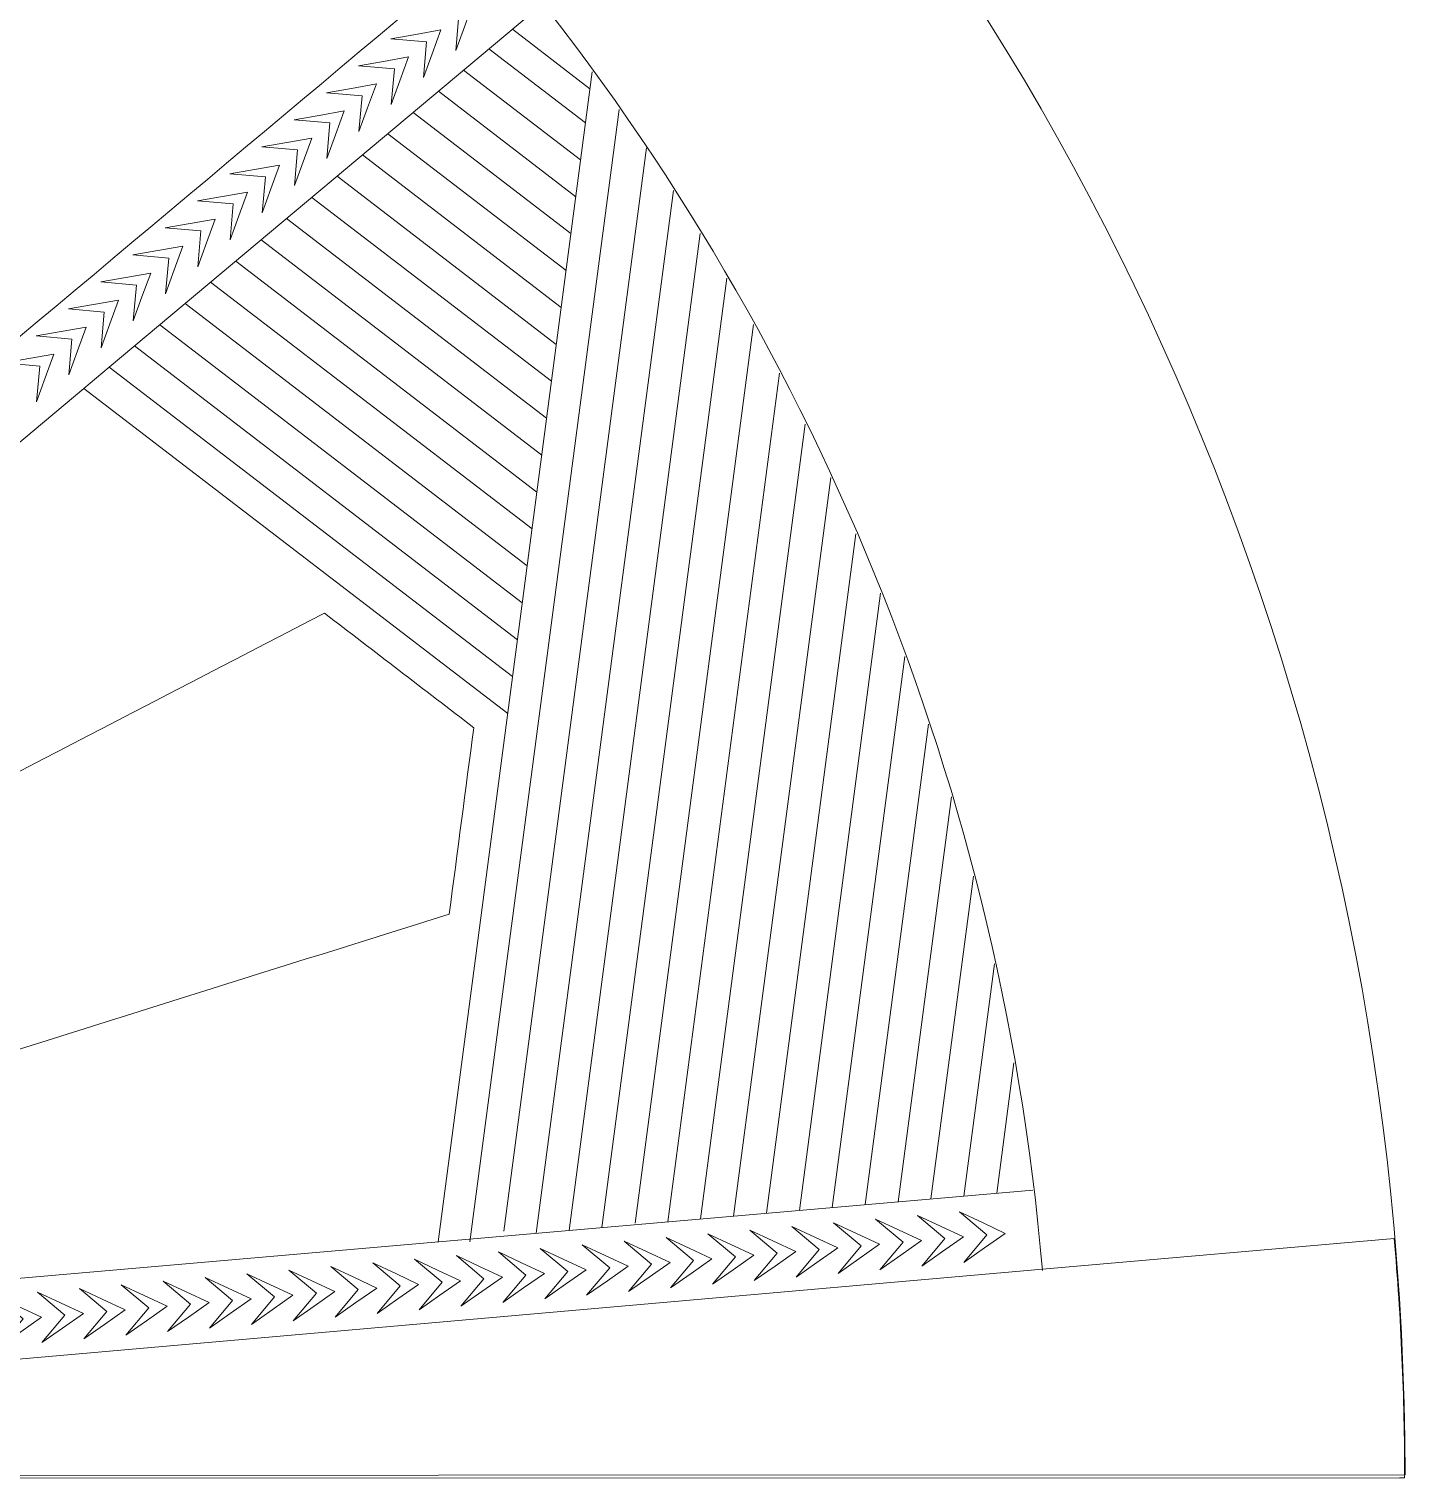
# Model space of a CAD drawing. Header units: inches. Extents: x -151 to 18, y -59 to 24.
# Drawn here: x -130.92 to -124.09, y -51.39 to -44.19 of the extents above; entities that cross this region are included whole.
import ezdxf

# ---------------------------------------------------------------- set-up
doc = ezdxf.new("R2010")
doc.units = ezdxf.units.IN
doc.header["$MEASUREMENT"] = 0
doc.layers.add('Layer 1', color=7, linetype='Continuous')

msp = doc.modelspace()

# ---------------------------------------------------------------- linework, layer by layer
at = {"layer": 'Layer 1', "color": 1, "lineweight": 9}
for points, knots in [([(-137.7157, -47.3529), (-139.9365, -47.3529), (-141.7369, -49.1533), (-141.7369, -51.3741), (-141.7369, -51.3741), (-141.7369, -51.3757), (-141.7369, -51.3774), (-141.7369, -51.379), (-141.7369, -51.379), (-141.7369, -51.379), (-146.9492, -51.3796), (-146.9492, -51.3796), (-146.9492, -51.3796), (-146.9492, -51.3796), (-151.357, -51.3802), (-151.357, -51.3802), (-151.357, -51.3802), (-151.357, -51.3802), (-151.3607, -51.3802), (-151.3607, -51.3802), (-151.3607, -51.3802), (-151.3607, -51.3782), (-151.3607, -51.3761), (-151.3607, -51.3741), (-151.3607, -51.3741), (-151.3607, -43.8433), (-145.2557, -37.7383), (-137.7249, -37.7383), (-137.7249, -37.7383), (-130.1955, -37.7383), (-124.0915, -43.8408), (-124.089, -51.3696), (-124.089, -51.3696), (-124.089, -51.3696), (-133.6945, -51.3741), (-133.6945, -51.3741), (-133.6945, -51.3741), (-133.6945, -49.1533), (-135.4948, -47.3529), (-137.7157, -47.3529)], [0, 0, 0, 0, 0.090909, 0.090909, 0.090909, 0.090909, 0.181818, 0.181818, 0.181818, 0.181818, 0.272727, 0.272727, 0.272727, 0.272727, 0.363636, 0.363636, 0.363636, 0.363636, 0.454545, 0.454545, 0.454545, 0.454545, 0.545455, 0.545455, 0.545455, 0.545455, 0.636364, 0.636364, 0.636364, 0.636364, 0.727273, 0.727273, 0.727273, 0.727273, 0.818182, 0.818182, 0.818182, 0.818182, 1, 1, 1, 1]), ([(-128.7893, -44.1169), (-128.7893, -44.1169), (-128.9668, -44.1014), (-128.9668, -44.1014), (-128.9668, -44.1014), (-128.9668, -44.1014), (-128.8427, -44.0795), (-128.8427, -44.0795), (-128.8427, -44.0795), (-128.8427, -44.0795), (-128.7187, -44.0576), (-128.7187, -44.0576), (-128.7187, -44.0576), (-128.7187, -44.0576), (-128.7618, -44.176), (-128.7618, -44.176), (-128.7618, -44.176), (-128.7618, -44.176), (-128.8048, -44.2943), (-128.8048, -44.2943), (-128.8048, -44.2943), (-128.8048, -44.2943), (-128.7893, -44.1169), (-128.7893, -44.1169)], [0, 0, 0, 0, 0.142857, 0.142857, 0.142857, 0.142857, 0.285714, 0.285714, 0.285714, 0.285714, 0.428571, 0.428571, 0.428571, 0.428571, 0.571429, 0.571429, 0.571429, 0.571429, 0.714286, 0.714286, 0.714286, 0.714286, 1, 1, 1, 1]), ([(-128.9495, -44.2511), (-128.9495, -44.2511), (-129.1269, -44.2356), (-129.1269, -44.2356), (-129.1269, -44.2356), (-129.1269, -44.2356), (-129.0029, -44.2137), (-129.0029, -44.2137), (-129.0029, -44.2137), (-129.0029, -44.2137), (-128.8788, -44.1919), (-128.8788, -44.1919), (-128.8788, -44.1919), (-128.8788, -44.1919), (-128.9219, -44.3102), (-128.9219, -44.3102), (-128.9219, -44.3102), (-128.9219, -44.3102), (-128.965, -44.4286), (-128.965, -44.4286), (-128.965, -44.4286), (-128.965, -44.4286), (-128.9495, -44.2511), (-128.9495, -44.2511)], [0, 0, 0, 0, 0.142857, 0.142857, 0.142857, 0.142857, 0.285714, 0.285714, 0.285714, 0.285714, 0.428571, 0.428571, 0.428571, 0.428571, 0.571429, 0.571429, 0.571429, 0.571429, 0.714286, 0.714286, 0.714286, 0.714286, 1, 1, 1, 1]), ([(-129.1096, -44.3853), (-129.1096, -44.3853), (-129.287, -44.3698), (-129.287, -44.3698), (-129.287, -44.3698), (-129.287, -44.3698), (-129.163, -44.348), (-129.163, -44.348), (-129.163, -44.348), (-129.163, -44.348), (-129.039, -44.3261), (-129.039, -44.3261), (-129.039, -44.3261), (-129.039, -44.3261), (-129.0821, -44.4444), (-129.0821, -44.4444), (-129.0821, -44.4444), (-129.0821, -44.4444), (-129.1251, -44.5628), (-129.1251, -44.5628), (-129.1251, -44.5628), (-129.1251, -44.5628), (-129.1096, -44.3853), (-129.1096, -44.3853)], [0, 0, 0, 0, 0.142857, 0.142857, 0.142857, 0.142857, 0.285714, 0.285714, 0.285714, 0.285714, 0.428571, 0.428571, 0.428571, 0.428571, 0.571429, 0.571429, 0.571429, 0.571429, 0.714286, 0.714286, 0.714286, 0.714286, 1, 1, 1, 1]), ([(-129.2698, -44.5196), (-129.2698, -44.5196), (-129.4472, -44.5041), (-129.4472, -44.5041), (-129.4472, -44.5041), (-129.4472, -44.5041), (-129.3232, -44.4822), (-129.3232, -44.4822), (-129.3232, -44.4822), (-129.3232, -44.4822), (-129.1991, -44.4603), (-129.1991, -44.4603), (-129.1991, -44.4603), (-129.1991, -44.4603), (-129.2422, -44.5787), (-129.2422, -44.5787), (-129.2422, -44.5787), (-129.2422, -44.5787), (-129.2853, -44.697), (-129.2853, -44.697), (-129.2853, -44.697), (-129.2853, -44.697), (-129.2698, -44.5196), (-129.2698, -44.5196)], [0, 0, 0, 0, 0.142857, 0.142857, 0.142857, 0.142857, 0.285714, 0.285714, 0.285714, 0.285714, 0.428571, 0.428571, 0.428571, 0.428571, 0.571429, 0.571429, 0.571429, 0.571429, 0.714286, 0.714286, 0.714286, 0.714286, 1, 1, 1, 1]), ([(-129.4299, -44.6538), (-129.4299, -44.6538), (-129.6073, -44.6383), (-129.6073, -44.6383), (-129.6073, -44.6383), (-129.6073, -44.6383), (-129.4833, -44.6164), (-129.4833, -44.6164), (-129.4833, -44.6164), (-129.4833, -44.6164), (-129.3593, -44.5945), (-129.3593, -44.5945), (-129.3593, -44.5945), (-129.3593, -44.5945), (-129.4023, -44.7129), (-129.4023, -44.7129), (-129.4023, -44.7129), (-129.4023, -44.7129), (-129.4454, -44.8312), (-129.4454, -44.8312), (-129.4454, -44.8312), (-129.4454, -44.8312), (-129.4299, -44.6538), (-129.4299, -44.6538)], [0, 0, 0, 0, 0.142857, 0.142857, 0.142857, 0.142857, 0.285714, 0.285714, 0.285714, 0.285714, 0.428571, 0.428571, 0.428571, 0.428571, 0.571429, 0.571429, 0.571429, 0.571429, 0.714286, 0.714286, 0.714286, 0.714286, 1, 1, 1, 1]), ([(-129.59, -44.7881), (-129.59, -44.7881), (-129.7675, -44.7725), (-129.7675, -44.7725), (-129.7675, -44.7725), (-129.7675, -44.7725), (-129.6435, -44.7507), (-129.6435, -44.7507), (-129.6435, -44.7507), (-129.6435, -44.7507), (-129.5194, -44.7288), (-129.5194, -44.7288), (-129.5194, -44.7288), (-129.5194, -44.7288), (-129.5625, -44.8472), (-129.5625, -44.8472), (-129.5625, -44.8472), (-129.5625, -44.8472), (-129.6056, -44.9655), (-129.6056, -44.9655), (-129.6056, -44.9655), (-129.6056, -44.9655), (-129.59, -44.7881), (-129.59, -44.7881)], [0, 0, 0, 0, 0.142857, 0.142857, 0.142857, 0.142857, 0.285714, 0.285714, 0.285714, 0.285714, 0.428571, 0.428571, 0.428571, 0.428571, 0.571429, 0.571429, 0.571429, 0.571429, 0.714286, 0.714286, 0.714286, 0.714286, 1, 1, 1, 1]), ([(-129.7502, -44.9223), (-129.7502, -44.9223), (-129.9276, -44.9068), (-129.9276, -44.9068), (-129.9276, -44.9068), (-129.9276, -44.9068), (-129.8036, -44.8849), (-129.8036, -44.8849), (-129.8036, -44.8849), (-129.8036, -44.8849), (-129.6796, -44.863), (-129.6796, -44.863), (-129.6796, -44.863), (-129.6796, -44.863), (-129.7226, -44.9814), (-129.7226, -44.9814), (-129.7226, -44.9814), (-129.7226, -44.9814), (-129.7657, -45.0997), (-129.7657, -45.0997), (-129.7657, -45.0997), (-129.7657, -45.0997), (-129.7502, -44.9223), (-129.7502, -44.9223)], [0, 0, 0, 0, 0.142857, 0.142857, 0.142857, 0.142857, 0.285714, 0.285714, 0.285714, 0.285714, 0.428571, 0.428571, 0.428571, 0.428571, 0.571429, 0.571429, 0.571429, 0.571429, 0.714286, 0.714286, 0.714286, 0.714286, 1, 1, 1, 1]), ([(-129.9103, -45.0565), (-129.9103, -45.0565), (-130.0878, -45.041), (-130.0878, -45.041), (-130.0878, -45.041), (-130.0878, -45.041), (-129.9637, -45.0191), (-129.9637, -45.0191), (-129.9637, -45.0191), (-129.9637, -45.0191), (-129.8397, -44.9973), (-129.8397, -44.9973), (-129.8397, -44.9973), (-129.8397, -44.9973), (-129.8828, -45.1156), (-129.8828, -45.1156), (-129.8828, -45.1156), (-129.8828, -45.1156), (-129.9258, -45.234), (-129.9258, -45.234), (-129.9258, -45.234), (-129.9258, -45.234), (-129.9103, -45.0565), (-129.9103, -45.0565)], [0, 0, 0, 0, 0.142857, 0.142857, 0.142857, 0.142857, 0.285714, 0.285714, 0.285714, 0.285714, 0.428571, 0.428571, 0.428571, 0.428571, 0.571429, 0.571429, 0.571429, 0.571429, 0.714286, 0.714286, 0.714286, 0.714286, 1, 1, 1, 1]), ([(-130.0705, -45.1907), (-130.0705, -45.1907), (-130.2479, -45.1752), (-130.2479, -45.1752), (-130.2479, -45.1752), (-130.2479, -45.1752), (-130.1239, -45.1534), (-130.1239, -45.1534), (-130.1239, -45.1534), (-130.1239, -45.1534), (-129.9998, -45.1315), (-129.9998, -45.1315), (-129.9998, -45.1315), (-129.9998, -45.1315), (-130.0429, -45.2498), (-130.0429, -45.2498), (-130.0429, -45.2498), (-130.0429, -45.2498), (-130.086, -45.3682), (-130.086, -45.3682), (-130.086, -45.3682), (-130.086, -45.3682), (-130.0705, -45.1907), (-130.0705, -45.1907)], [0, 0, 0, 0, 0.142857, 0.142857, 0.142857, 0.142857, 0.285714, 0.285714, 0.285714, 0.285714, 0.428571, 0.428571, 0.428571, 0.428571, 0.571429, 0.571429, 0.571429, 0.571429, 0.714286, 0.714286, 0.714286, 0.714286, 1, 1, 1, 1]), ([(-130.2306, -45.325), (-130.2306, -45.325), (-130.4081, -45.3094), (-130.4081, -45.3094), (-130.4081, -45.3094), (-130.4081, -45.3094), (-130.284, -45.2876), (-130.284, -45.2876), (-130.284, -45.2876), (-130.284, -45.2876), (-130.16, -45.2657), (-130.16, -45.2657), (-130.16, -45.2657), (-130.16, -45.2657), (-130.2031, -45.3841), (-130.2031, -45.3841), (-130.2031, -45.3841), (-130.2031, -45.3841), (-130.2461, -45.5024), (-130.2461, -45.5024), (-130.2461, -45.5024), (-130.2461, -45.5024), (-130.2306, -45.325), (-130.2306, -45.325)], [0, 0, 0, 0, 0.142857, 0.142857, 0.142857, 0.142857, 0.285714, 0.285714, 0.285714, 0.285714, 0.428571, 0.428571, 0.428571, 0.428571, 0.571429, 0.571429, 0.571429, 0.571429, 0.714286, 0.714286, 0.714286, 0.714286, 1, 1, 1, 1]), ([(-130.3908, -45.4592), (-130.3908, -45.4592), (-130.5682, -45.4437), (-130.5682, -45.4437), (-130.5682, -45.4437), (-130.5682, -45.4437), (-130.4442, -45.4218), (-130.4442, -45.4218), (-130.4442, -45.4218), (-130.4442, -45.4218), (-130.3201, -45.3999), (-130.3201, -45.3999), (-130.3201, -45.3999), (-130.3201, -45.3999), (-130.3632, -45.5183), (-130.3632, -45.5183), (-130.3632, -45.5183), (-130.3632, -45.5183), (-130.4063, -45.6366), (-130.4063, -45.6366), (-130.4063, -45.6366), (-130.4063, -45.6366), (-130.3908, -45.4592), (-130.3908, -45.4592)], [0, 0, 0, 0, 0.142857, 0.142857, 0.142857, 0.142857, 0.285714, 0.285714, 0.285714, 0.285714, 0.428571, 0.428571, 0.428571, 0.428571, 0.571429, 0.571429, 0.571429, 0.571429, 0.714286, 0.714286, 0.714286, 0.714286, 1, 1, 1, 1]), ([(-130.5509, -45.5934), (-130.5509, -45.5934), (-130.7283, -45.5779), (-130.7283, -45.5779), (-130.7283, -45.5779), (-130.7283, -45.5779), (-130.6043, -45.556), (-130.6043, -45.556), (-130.6043, -45.556), (-130.6043, -45.556), (-130.4803, -45.5342), (-130.4803, -45.5342), (-130.4803, -45.5342), (-130.4803, -45.5342), (-130.5234, -45.6525), (-130.5234, -45.6525), (-130.5234, -45.6525), (-130.5234, -45.6525), (-130.5664, -45.7709), (-130.5664, -45.7709), (-130.5664, -45.7709), (-130.5664, -45.7709), (-130.5509, -45.5934), (-130.5509, -45.5934)], [0, 0, 0, 0, 0.142857, 0.142857, 0.142857, 0.142857, 0.285714, 0.285714, 0.285714, 0.285714, 0.428571, 0.428571, 0.428571, 0.428571, 0.571429, 0.571429, 0.571429, 0.571429, 0.714286, 0.714286, 0.714286, 0.714286, 1, 1, 1, 1]), ([(-130.711, -45.7277), (-130.711, -45.7277), (-130.8885, -45.7121), (-130.8885, -45.7121), (-130.8885, -45.7121), (-130.8885, -45.7121), (-130.7644, -45.6903), (-130.7644, -45.6903), (-130.7644, -45.6903), (-130.7644, -45.6903), (-130.6404, -45.6684), (-130.6404, -45.6684), (-130.6404, -45.6684), (-130.6404, -45.6684), (-130.6835, -45.7868), (-130.6835, -45.7868), (-130.6835, -45.7868), (-130.6835, -45.7868), (-130.7266, -45.9051), (-130.7266, -45.9051), (-130.7266, -45.9051), (-130.7266, -45.9051), (-130.711, -45.7277), (-130.711, -45.7277)], [0, 0, 0, 0, 0.142857, 0.142857, 0.142857, 0.142857, 0.285714, 0.285714, 0.285714, 0.285714, 0.428571, 0.428571, 0.428571, 0.428571, 0.571429, 0.571429, 0.571429, 0.571429, 0.714286, 0.714286, 0.714286, 0.714286, 1, 1, 1, 1]), ([(-130.8712, -45.8619), (-130.8712, -45.8619), (-131.0486, -45.8464), (-131.0486, -45.8464), (-131.0486, -45.8464), (-131.0486, -45.8464), (-130.9246, -45.8245), (-130.9246, -45.8245), (-130.9246, -45.8245), (-130.9246, -45.8245), (-130.8006, -45.8026), (-130.8006, -45.8026), (-130.8006, -45.8026), (-130.8006, -45.8026), (-130.8436, -45.921), (-130.8436, -45.921), (-130.8436, -45.921), (-130.8436, -45.921), (-130.8867, -46.0393), (-130.8867, -46.0393), (-130.8867, -46.0393), (-130.8867, -46.0393), (-130.8712, -45.8619), (-130.8712, -45.8619)], [0, 0, 0, 0, 0.142857, 0.142857, 0.142857, 0.142857, 0.285714, 0.285714, 0.285714, 0.285714, 0.428571, 0.428571, 0.428571, 0.428571, 0.571429, 0.571429, 0.571429, 0.571429, 0.714286, 0.714286, 0.714286, 0.714286, 1, 1, 1, 1]), ([(-126.5827, -50.2149), (-126.5827, -50.2149), (-126.7191, -50.1004), (-126.7191, -50.1004), (-126.7191, -50.1004), (-126.7191, -50.1004), (-126.605, -50.1536), (-126.605, -50.1536), (-126.605, -50.1536), (-126.605, -50.1536), (-126.4908, -50.2069), (-126.4908, -50.2069), (-126.4908, -50.2069), (-126.4908, -50.2069), (-126.594, -50.2791), (-126.594, -50.2791), (-126.594, -50.2791), (-126.594, -50.2791), (-126.6971, -50.3514), (-126.6971, -50.3514), (-126.6971, -50.3514), (-126.6971, -50.3514), (-126.5827, -50.2149), (-126.5827, -50.2149)], [0, 0, 0, 0, 0.142857, 0.142857, 0.142857, 0.142857, 0.285714, 0.285714, 0.285714, 0.285714, 0.428571, 0.428571, 0.428571, 0.428571, 0.571429, 0.571429, 0.571429, 0.571429, 0.714286, 0.714286, 0.714286, 0.714286, 1, 1, 1, 1]), ([(-126.3745, -50.1968), (-126.3745, -50.1968), (-126.511, -50.0823), (-126.511, -50.0823), (-126.511, -50.0823), (-126.511, -50.0823), (-126.3968, -50.1356), (-126.3968, -50.1356), (-126.3968, -50.1356), (-126.3968, -50.1356), (-126.2826, -50.1888), (-126.2826, -50.1888), (-126.2826, -50.1888), (-126.2826, -50.1888), (-126.3858, -50.261), (-126.3858, -50.261), (-126.3858, -50.261), (-126.3858, -50.261), (-126.489, -50.3333), (-126.489, -50.3333), (-126.489, -50.3333), (-126.489, -50.3333), (-126.3745, -50.1968), (-126.3745, -50.1968)], [0, 0, 0, 0, 0.142857, 0.142857, 0.142857, 0.142857, 0.285714, 0.285714, 0.285714, 0.285714, 0.428571, 0.428571, 0.428571, 0.428571, 0.571429, 0.571429, 0.571429, 0.571429, 0.714286, 0.714286, 0.714286, 0.714286, 1, 1, 1, 1]), ([(-126.2808, -50.3151), (-126.2808, -50.3151), (-126.1663, -50.1787), (-126.1663, -50.1787), (-126.1663, -50.1787), (-126.1663, -50.1787), (-126.3028, -50.0642), (-126.3028, -50.0642), (-126.3028, -50.0642), (-126.3028, -50.0642), (-126.1886, -50.1175), (-126.1886, -50.1175), (-126.1886, -50.1175), (-126.1886, -50.1175), (-126.0745, -50.1707), (-126.0745, -50.1707), (-126.0745, -50.1707), (-126.0745, -50.1707), (-126.1776, -50.2429), (-126.1776, -50.2429), (-126.1776, -50.2429), (-126.1776, -50.2429), (-126.2808, -50.3151), (-126.2808, -50.3151)], [0, 0, 0, 0, 0.142857, 0.142857, 0.142857, 0.142857, 0.285714, 0.285714, 0.285714, 0.285714, 0.428571, 0.428571, 0.428571, 0.428571, 0.571429, 0.571429, 0.571429, 0.571429, 0.714286, 0.714286, 0.714286, 0.714286, 1, 1, 1, 1]), ([(-127.4154, -50.2873), (-127.4154, -50.2873), (-127.5518, -50.1728), (-127.5518, -50.1728), (-127.5518, -50.1728), (-127.5518, -50.1728), (-127.4377, -50.226), (-127.4377, -50.226), (-127.4377, -50.226), (-127.4377, -50.226), (-127.3235, -50.2793), (-127.3235, -50.2793), (-127.3235, -50.2793), (-127.3235, -50.2793), (-127.4267, -50.3515), (-127.4267, -50.3515), (-127.4267, -50.3515), (-127.4267, -50.3515), (-127.5299, -50.4238), (-127.5299, -50.4238), (-127.5299, -50.4238), (-127.5299, -50.4238), (-127.4154, -50.2873), (-127.4154, -50.2873)], [0, 0, 0, 0, 0.142857, 0.142857, 0.142857, 0.142857, 0.285714, 0.285714, 0.285714, 0.285714, 0.428571, 0.428571, 0.428571, 0.428571, 0.571429, 0.571429, 0.571429, 0.571429, 0.714286, 0.714286, 0.714286, 0.714286, 1, 1, 1, 1]), ([(-127.2072, -50.2692), (-127.2072, -50.2692), (-127.3436, -50.1547), (-127.3436, -50.1547), (-127.3436, -50.1547), (-127.3436, -50.1547), (-127.2295, -50.2079), (-127.2295, -50.2079), (-127.2295, -50.2079), (-127.2295, -50.2079), (-127.1153, -50.2612), (-127.1153, -50.2612), (-127.1153, -50.2612), (-127.1153, -50.2612), (-127.2185, -50.3334), (-127.2185, -50.3334), (-127.2185, -50.3334), (-127.2185, -50.3334), (-127.3217, -50.4057), (-127.3217, -50.4057), (-127.3217, -50.4057), (-127.3217, -50.4057), (-127.2072, -50.2692), (-127.2072, -50.2692)], [0, 0, 0, 0, 0.142857, 0.142857, 0.142857, 0.142857, 0.285714, 0.285714, 0.285714, 0.285714, 0.428571, 0.428571, 0.428571, 0.428571, 0.571429, 0.571429, 0.571429, 0.571429, 0.714286, 0.714286, 0.714286, 0.714286, 1, 1, 1, 1]), ([(-126.999, -50.2511), (-126.999, -50.2511), (-127.1354, -50.1366), (-127.1354, -50.1366), (-127.1354, -50.1366), (-127.1354, -50.1366), (-127.0213, -50.1898), (-127.0213, -50.1898), (-127.0213, -50.1898), (-127.0213, -50.1898), (-126.9072, -50.2431), (-126.9072, -50.2431), (-126.9072, -50.2431), (-126.9072, -50.2431), (-127.0103, -50.3153), (-127.0103, -50.3153), (-127.0103, -50.3153), (-127.0103, -50.3153), (-127.1135, -50.3876), (-127.1135, -50.3876), (-127.1135, -50.3876), (-127.1135, -50.3876), (-126.999, -50.2511), (-126.999, -50.2511)], [0, 0, 0, 0, 0.142857, 0.142857, 0.142857, 0.142857, 0.285714, 0.285714, 0.285714, 0.285714, 0.428571, 0.428571, 0.428571, 0.428571, 0.571429, 0.571429, 0.571429, 0.571429, 0.714286, 0.714286, 0.714286, 0.714286, 1, 1, 1, 1]), ([(-126.7909, -50.233), (-126.7909, -50.233), (-126.9273, -50.1185), (-126.9273, -50.1185), (-126.9273, -50.1185), (-126.9273, -50.1185), (-126.8131, -50.1717), (-126.8131, -50.1717), (-126.8131, -50.1717), (-126.8131, -50.1717), (-126.699, -50.225), (-126.699, -50.225), (-126.699, -50.225), (-126.699, -50.225), (-126.8022, -50.2972), (-126.8022, -50.2972), (-126.8022, -50.2972), (-126.8022, -50.2972), (-126.9053, -50.3695), (-126.9053, -50.3695), (-126.9053, -50.3695), (-126.9053, -50.3695), (-126.7909, -50.233), (-126.7909, -50.233)], [0, 0, 0, 0, 0.142857, 0.142857, 0.142857, 0.142857, 0.285714, 0.285714, 0.285714, 0.285714, 0.428571, 0.428571, 0.428571, 0.428571, 0.571429, 0.571429, 0.571429, 0.571429, 0.714286, 0.714286, 0.714286, 0.714286, 1, 1, 1, 1]), ([(-128.2481, -50.3597), (-128.2481, -50.3597), (-128.3845, -50.2452), (-128.3845, -50.2452), (-128.3845, -50.2452), (-128.3845, -50.2452), (-128.2703, -50.2984), (-128.2703, -50.2984), (-128.2703, -50.2984), (-128.2703, -50.2984), (-128.1562, -50.3517), (-128.1562, -50.3517), (-128.1562, -50.3517), (-128.1562, -50.3517), (-128.2594, -50.4239), (-128.2594, -50.4239), (-128.2594, -50.4239), (-128.2594, -50.4239), (-128.3626, -50.4961), (-128.3626, -50.4961), (-128.3626, -50.4961), (-128.3626, -50.4961), (-128.2481, -50.3597), (-128.2481, -50.3597)], [0, 0, 0, 0, 0.142857, 0.142857, 0.142857, 0.142857, 0.285714, 0.285714, 0.285714, 0.285714, 0.428571, 0.428571, 0.428571, 0.428571, 0.571429, 0.571429, 0.571429, 0.571429, 0.714286, 0.714286, 0.714286, 0.714286, 1, 1, 1, 1]), ([(-128.0399, -50.3416), (-128.0399, -50.3416), (-128.1763, -50.2271), (-128.1763, -50.2271), (-128.1763, -50.2271), (-128.1763, -50.2271), (-128.0622, -50.2803), (-128.0622, -50.2803), (-128.0622, -50.2803), (-128.0622, -50.2803), (-127.948, -50.3336), (-127.948, -50.3336), (-127.948, -50.3336), (-127.948, -50.3336), (-128.0512, -50.4058), (-128.0512, -50.4058), (-128.0512, -50.4058), (-128.0512, -50.4058), (-128.1544, -50.4781), (-128.1544, -50.4781), (-128.1544, -50.4781), (-128.1544, -50.4781), (-128.0399, -50.3416), (-128.0399, -50.3416)], [0, 0, 0, 0, 0.142857, 0.142857, 0.142857, 0.142857, 0.285714, 0.285714, 0.285714, 0.285714, 0.428571, 0.428571, 0.428571, 0.428571, 0.571429, 0.571429, 0.571429, 0.571429, 0.714286, 0.714286, 0.714286, 0.714286, 1, 1, 1, 1]), ([(-127.8317, -50.3235), (-127.8317, -50.3235), (-127.9682, -50.209), (-127.9682, -50.209), (-127.9682, -50.209), (-127.9682, -50.209), (-127.854, -50.2622), (-127.854, -50.2622), (-127.854, -50.2622), (-127.854, -50.2622), (-127.7399, -50.3155), (-127.7399, -50.3155), (-127.7399, -50.3155), (-127.7399, -50.3155), (-127.843, -50.3877), (-127.843, -50.3877), (-127.843, -50.3877), (-127.843, -50.3877), (-127.9462, -50.46), (-127.9462, -50.46), (-127.9462, -50.46), (-127.9462, -50.46), (-127.8317, -50.3235), (-127.8317, -50.3235)], [0, 0, 0, 0, 0.142857, 0.142857, 0.142857, 0.142857, 0.285714, 0.285714, 0.285714, 0.285714, 0.428571, 0.428571, 0.428571, 0.428571, 0.571429, 0.571429, 0.571429, 0.571429, 0.714286, 0.714286, 0.714286, 0.714286, 1, 1, 1, 1]), ([(-127.6235, -50.3054), (-127.6235, -50.3054), (-127.76, -50.1909), (-127.76, -50.1909), (-127.76, -50.1909), (-127.76, -50.1909), (-127.6458, -50.2441), (-127.6458, -50.2441), (-127.6458, -50.2441), (-127.6458, -50.2441), (-127.5317, -50.2974), (-127.5317, -50.2974), (-127.5317, -50.2974), (-127.5317, -50.2974), (-127.6348, -50.3696), (-127.6348, -50.3696), (-127.6348, -50.3696), (-127.6348, -50.3696), (-127.738, -50.4419), (-127.738, -50.4419), (-127.738, -50.4419), (-127.738, -50.4419), (-127.6235, -50.3054), (-127.6235, -50.3054)], [0, 0, 0, 0, 0.142857, 0.142857, 0.142857, 0.142857, 0.285714, 0.285714, 0.285714, 0.285714, 0.428571, 0.428571, 0.428571, 0.428571, 0.571429, 0.571429, 0.571429, 0.571429, 0.714286, 0.714286, 0.714286, 0.714286, 1, 1, 1, 1]), ([(-129.0808, -50.4321), (-129.0808, -50.4321), (-129.2172, -50.3176), (-129.2172, -50.3176), (-129.2172, -50.3176), (-129.2172, -50.3176), (-129.103, -50.3709), (-129.103, -50.3709), (-129.103, -50.3709), (-129.103, -50.3709), (-128.9889, -50.4241), (-128.9889, -50.4241), (-128.9889, -50.4241), (-128.9889, -50.4241), (-129.0921, -50.4963), (-129.0921, -50.4963), (-129.0921, -50.4963), (-129.0921, -50.4963), (-129.1952, -50.5685), (-129.1952, -50.5685), (-129.1952, -50.5685), (-129.1952, -50.5685), (-129.0808, -50.4321), (-129.0808, -50.4321)], [0, 0, 0, 0, 0.142857, 0.142857, 0.142857, 0.142857, 0.285714, 0.285714, 0.285714, 0.285714, 0.428571, 0.428571, 0.428571, 0.428571, 0.571429, 0.571429, 0.571429, 0.571429, 0.714286, 0.714286, 0.714286, 0.714286, 1, 1, 1, 1]), ([(-128.8726, -50.414), (-128.8726, -50.414), (-129.009, -50.2995), (-129.009, -50.2995), (-129.009, -50.2995), (-129.009, -50.2995), (-128.8949, -50.3528), (-128.8949, -50.3528), (-128.8949, -50.3528), (-128.8949, -50.3528), (-128.7807, -50.406), (-128.7807, -50.406), (-128.7807, -50.406), (-128.7807, -50.406), (-128.8839, -50.4782), (-128.8839, -50.4782), (-128.8839, -50.4782), (-128.8839, -50.4782), (-128.9871, -50.5504), (-128.9871, -50.5504), (-128.9871, -50.5504), (-128.9871, -50.5504), (-128.8726, -50.414), (-128.8726, -50.414)], [0, 0, 0, 0, 0.142857, 0.142857, 0.142857, 0.142857, 0.285714, 0.285714, 0.285714, 0.285714, 0.428571, 0.428571, 0.428571, 0.428571, 0.571429, 0.571429, 0.571429, 0.571429, 0.714286, 0.714286, 0.714286, 0.714286, 1, 1, 1, 1]), ([(-128.6644, -50.3959), (-128.6644, -50.3959), (-128.8008, -50.2814), (-128.8008, -50.2814), (-128.8008, -50.2814), (-128.8008, -50.2814), (-128.6867, -50.3346), (-128.6867, -50.3346), (-128.6867, -50.3346), (-128.6867, -50.3346), (-128.5725, -50.3879), (-128.5725, -50.3879), (-128.5725, -50.3879), (-128.5725, -50.3879), (-128.6757, -50.4601), (-128.6757, -50.4601), (-128.6757, -50.4601), (-128.6757, -50.4601), (-128.7789, -50.5323), (-128.7789, -50.5323), (-128.7789, -50.5323), (-128.7789, -50.5323), (-128.6644, -50.3959), (-128.6644, -50.3959)], [0, 0, 0, 0, 0.142857, 0.142857, 0.142857, 0.142857, 0.285714, 0.285714, 0.285714, 0.285714, 0.428571, 0.428571, 0.428571, 0.428571, 0.571429, 0.571429, 0.571429, 0.571429, 0.714286, 0.714286, 0.714286, 0.714286, 1, 1, 1, 1]), ([(-128.4562, -50.3778), (-128.4562, -50.3778), (-128.5927, -50.2633), (-128.5927, -50.2633), (-128.5927, -50.2633), (-128.5927, -50.2633), (-128.4785, -50.3165), (-128.4785, -50.3165), (-128.4785, -50.3165), (-128.4785, -50.3165), (-128.3644, -50.3698), (-128.3644, -50.3698), (-128.3644, -50.3698), (-128.3644, -50.3698), (-128.4675, -50.442), (-128.4675, -50.442), (-128.4675, -50.442), (-128.4675, -50.442), (-128.5707, -50.5142), (-128.5707, -50.5142), (-128.5707, -50.5142), (-128.5707, -50.5142), (-128.4562, -50.3778), (-128.4562, -50.3778)], [0, 0, 0, 0, 0.142857, 0.142857, 0.142857, 0.142857, 0.285714, 0.285714, 0.285714, 0.285714, 0.428571, 0.428571, 0.428571, 0.428571, 0.571429, 0.571429, 0.571429, 0.571429, 0.714286, 0.714286, 0.714286, 0.714286, 1, 1, 1, 1]), ([(-129.9135, -50.5045), (-129.9135, -50.5045), (-130.0499, -50.39), (-130.0499, -50.39), (-130.0499, -50.39), (-130.0499, -50.39), (-129.9358, -50.4433), (-129.9358, -50.4433), (-129.9358, -50.4433), (-129.9358, -50.4433), (-129.8216, -50.4965), (-129.8216, -50.4965), (-129.8216, -50.4965), (-129.8216, -50.4965), (-129.9248, -50.5687), (-129.9248, -50.5687), (-129.9248, -50.5687), (-129.9248, -50.5687), (-130.0279, -50.641), (-130.0279, -50.641), (-130.0279, -50.641), (-130.0279, -50.641), (-129.9135, -50.5045), (-129.9135, -50.5045)], [0, 0, 0, 0, 0.142857, 0.142857, 0.142857, 0.142857, 0.285714, 0.285714, 0.285714, 0.285714, 0.428571, 0.428571, 0.428571, 0.428571, 0.571429, 0.571429, 0.571429, 0.571429, 0.714286, 0.714286, 0.714286, 0.714286, 1, 1, 1, 1]), ([(-129.7053, -50.4864), (-129.7053, -50.4864), (-129.8417, -50.3719), (-129.8417, -50.3719), (-129.8417, -50.3719), (-129.8417, -50.3719), (-129.7276, -50.4252), (-129.7276, -50.4252), (-129.7276, -50.4252), (-129.7276, -50.4252), (-129.6134, -50.4784), (-129.6134, -50.4784), (-129.6134, -50.4784), (-129.6134, -50.4784), (-129.7166, -50.5506), (-129.7166, -50.5506), (-129.7166, -50.5506), (-129.7166, -50.5506), (-129.8198, -50.6229), (-129.8198, -50.6229), (-129.8198, -50.6229), (-129.8198, -50.6229), (-129.7053, -50.4864), (-129.7053, -50.4864)], [0, 0, 0, 0, 0.142857, 0.142857, 0.142857, 0.142857, 0.285714, 0.285714, 0.285714, 0.285714, 0.428571, 0.428571, 0.428571, 0.428571, 0.571429, 0.571429, 0.571429, 0.571429, 0.714286, 0.714286, 0.714286, 0.714286, 1, 1, 1, 1]), ([(-129.4971, -50.4683), (-129.4971, -50.4683), (-129.6335, -50.3538), (-129.6335, -50.3538), (-129.6335, -50.3538), (-129.6335, -50.3538), (-129.5194, -50.4071), (-129.5194, -50.4071), (-129.5194, -50.4071), (-129.5194, -50.4071), (-129.4052, -50.4603), (-129.4052, -50.4603), (-129.4052, -50.4603), (-129.4052, -50.4603), (-129.5084, -50.5325), (-129.5084, -50.5325), (-129.5084, -50.5325), (-129.5084, -50.5325), (-129.6116, -50.6048), (-129.6116, -50.6048), (-129.6116, -50.6048), (-129.6116, -50.6048), (-129.4971, -50.4683), (-129.4971, -50.4683)], [0, 0, 0, 0, 0.142857, 0.142857, 0.142857, 0.142857, 0.285714, 0.285714, 0.285714, 0.285714, 0.428571, 0.428571, 0.428571, 0.428571, 0.571429, 0.571429, 0.571429, 0.571429, 0.714286, 0.714286, 0.714286, 0.714286, 1, 1, 1, 1]), ([(-129.2889, -50.4502), (-129.2889, -50.4502), (-129.4254, -50.3357), (-129.4254, -50.3357), (-129.4254, -50.3357), (-129.4254, -50.3357), (-129.3112, -50.389), (-129.3112, -50.389), (-129.3112, -50.389), (-129.3112, -50.389), (-129.1971, -50.4422), (-129.1971, -50.4422), (-129.1971, -50.4422), (-129.1971, -50.4422), (-129.3003, -50.5144), (-129.3003, -50.5144), (-129.3003, -50.5144), (-129.3003, -50.5144), (-129.4034, -50.5866), (-129.4034, -50.5866), (-129.4034, -50.5866), (-129.4034, -50.5866), (-129.2889, -50.4502), (-129.2889, -50.4502)], [0, 0, 0, 0, 0.142857, 0.142857, 0.142857, 0.142857, 0.285714, 0.285714, 0.285714, 0.285714, 0.428571, 0.428571, 0.428571, 0.428571, 0.571429, 0.571429, 0.571429, 0.571429, 0.714286, 0.714286, 0.714286, 0.714286, 1, 1, 1, 1]), ([(-130.7461, -50.5769), (-130.7461, -50.5769), (-130.8826, -50.4624), (-130.8826, -50.4624), (-130.8826, -50.4624), (-130.8826, -50.4624), (-130.7684, -50.5156), (-130.7684, -50.5156), (-130.7684, -50.5156), (-130.7684, -50.5156), (-130.6543, -50.5689), (-130.6543, -50.5689), (-130.6543, -50.5689), (-130.6543, -50.5689), (-130.7575, -50.6411), (-130.7575, -50.6411), (-130.7575, -50.6411), (-130.7575, -50.6411), (-130.8606, -50.7134), (-130.8606, -50.7134), (-130.8606, -50.7134), (-130.8606, -50.7134), (-130.7461, -50.5769), (-130.7461, -50.5769)], [0, 0, 0, 0, 0.142857, 0.142857, 0.142857, 0.142857, 0.285714, 0.285714, 0.285714, 0.285714, 0.428571, 0.428571, 0.428571, 0.428571, 0.571429, 0.571429, 0.571429, 0.571429, 0.714286, 0.714286, 0.714286, 0.714286, 1, 1, 1, 1]), ([(-130.538, -50.5588), (-130.538, -50.5588), (-130.6744, -50.4443), (-130.6744, -50.4443), (-130.6744, -50.4443), (-130.6744, -50.4443), (-130.5603, -50.4975), (-130.5603, -50.4975), (-130.5603, -50.4975), (-130.5603, -50.4975), (-130.4461, -50.5508), (-130.4461, -50.5508), (-130.4461, -50.5508), (-130.4461, -50.5508), (-130.5493, -50.623), (-130.5493, -50.623), (-130.5493, -50.623), (-130.5493, -50.623), (-130.6525, -50.6953), (-130.6525, -50.6953), (-130.6525, -50.6953), (-130.6525, -50.6953), (-130.538, -50.5588), (-130.538, -50.5588)], [0, 0, 0, 0, 0.142857, 0.142857, 0.142857, 0.142857, 0.285714, 0.285714, 0.285714, 0.285714, 0.428571, 0.428571, 0.428571, 0.428571, 0.571429, 0.571429, 0.571429, 0.571429, 0.714286, 0.714286, 0.714286, 0.714286, 1, 1, 1, 1]), ([(-130.3298, -50.5407), (-130.3298, -50.5407), (-130.4662, -50.4262), (-130.4662, -50.4262), (-130.4662, -50.4262), (-130.4662, -50.4262), (-130.3521, -50.4794), (-130.3521, -50.4794), (-130.3521, -50.4794), (-130.3521, -50.4794), (-130.238, -50.5327), (-130.238, -50.5327), (-130.238, -50.5327), (-130.238, -50.5327), (-130.3411, -50.6049), (-130.3411, -50.6049), (-130.3411, -50.6049), (-130.3411, -50.6049), (-130.4443, -50.6772), (-130.4443, -50.6772), (-130.4443, -50.6772), (-130.4443, -50.6772), (-130.3298, -50.5407), (-130.3298, -50.5407)], [0, 0, 0, 0, 0.142857, 0.142857, 0.142857, 0.142857, 0.285714, 0.285714, 0.285714, 0.285714, 0.428571, 0.428571, 0.428571, 0.428571, 0.571429, 0.571429, 0.571429, 0.571429, 0.714286, 0.714286, 0.714286, 0.714286, 1, 1, 1, 1]), ([(-130.1216, -50.5226), (-130.1216, -50.5226), (-130.258, -50.4081), (-130.258, -50.4081), (-130.258, -50.4081), (-130.258, -50.4081), (-130.1439, -50.4614), (-130.1439, -50.4614), (-130.1439, -50.4614), (-130.1439, -50.4614), (-130.0298, -50.5146), (-130.0298, -50.5146), (-130.0298, -50.5146), (-130.0298, -50.5146), (-130.1329, -50.5868), (-130.1329, -50.5868), (-130.1329, -50.5868), (-130.1329, -50.5868), (-130.2361, -50.6591), (-130.2361, -50.6591), (-130.2361, -50.6591), (-130.2361, -50.6591), (-130.1216, -50.5226), (-130.1216, -50.5226)], [0, 0, 0, 0, 0.142857, 0.142857, 0.142857, 0.142857, 0.285714, 0.285714, 0.285714, 0.285714, 0.428571, 0.428571, 0.428571, 0.428571, 0.571429, 0.571429, 0.571429, 0.571429, 0.714286, 0.714286, 0.714286, 0.714286, 1, 1, 1, 1]), ([(-130.9543, -50.595), (-130.9543, -50.595), (-131.0908, -50.4805), (-131.0908, -50.4805), (-131.0908, -50.4805), (-131.0908, -50.4805), (-130.9766, -50.5337), (-130.9766, -50.5337), (-130.9766, -50.5337), (-130.9766, -50.5337), (-130.8625, -50.587), (-130.8625, -50.587), (-130.8625, -50.587), (-130.8625, -50.587), (-130.9656, -50.6592), (-130.9656, -50.6592), (-130.9656, -50.6592), (-130.9656, -50.6592), (-131.0688, -50.7315), (-131.0688, -50.7315), (-131.0688, -50.7315), (-131.0688, -50.7315), (-130.9543, -50.595), (-130.9543, -50.595)], [0, 0, 0, 0, 0.142857, 0.142857, 0.142857, 0.142857, 0.285714, 0.285714, 0.285714, 0.285714, 0.428571, 0.428571, 0.428571, 0.428571, 0.571429, 0.571429, 0.571429, 0.571429, 0.714286, 0.714286, 0.714286, 0.714286, 1, 1, 1, 1])]:
    msp.add_open_spline(points, degree=3, knots=knots, dxfattribs=at)
at = {"layer": 'Layer 1', "color": 3, "lineweight": 9}
for points, knots in [([(-127.2783, -42.6195), (-127.7879, -42.0121), (-128.3494, -41.4497), (-128.956, -40.9392), (-128.956, -40.9392), (-129.3332, -41.3883), (-129.7104, -41.8374), (-130.0876, -42.2865), (-130.0876, -42.2865), (-131.7726, -44.2926), (-133.4581, -46.2984), (-135.1436, -48.3048), (-135.1436, -48.3048), (-135.0538, -48.3788), (-134.9685, -48.4585), (-134.8855, -48.5404), (-134.8855, -48.5404), (-134.8013, -48.6234), (-134.7216, -48.7098), (-134.6476, -48.7996), (-134.6476, -48.7996), (-132.6405, -47.1159), (-130.6328, -45.4322), (-128.6253, -43.749), (-128.6253, -43.749), (-128.1763, -43.3724), (-127.7273, -42.996), (-127.2783, -42.6195)], [0, 0, 0, 0, 0.125, 0.125, 0.125, 0.125, 0.25, 0.25, 0.25, 0.25, 0.375, 0.375, 0.375, 0.375, 0.5, 0.5, 0.5, 0.5, 0.625, 0.625, 0.625, 0.625, 0.75, 0.75, 0.75, 0.75, 1, 1, 1, 1]), ([(-134.155, -49.529), (-132.5886, -48.7154), (-131.0233, -47.9031), (-129.4569, -47.0896), (-129.4569, -47.0896), (-129.2089, -47.2792), (-128.962, -47.4688), (-128.7152, -47.6585), (-128.7152, -47.6585), (-128.7556, -47.967), (-128.796, -48.2756), (-128.8375, -48.5842), (-128.8375, -48.5842), (-130.5195, -49.1138), (-132.2015, -49.6434), (-133.8835, -50.173)], [0, 0, 0, 0, 0.2, 0.2, 0.2, 0.2, 0.4, 0.4, 0.4, 0.4, 0.6, 0.6, 0.6, 0.6, 1, 1, 1, 1]), ([(-125.8905, -50.3493), (-125.8905, -50.3493), (-133.7107, -51.0359), (-133.7107, -51.0359), (-133.7107, -51.0359), (-133.7105, -51.0376), (-133.7104, -51.0393), (-133.7102, -51.041), (-133.7102, -51.041), (-133.7001, -51.1542), (-133.6945, -51.2697), (-133.6945, -51.3863), (-133.6945, -51.3863), (-133.6945, -51.3863), (-124.117, -51.3855), (-124.117, -51.3855), (-124.117, -51.3855), (-124.117, -51.3855), (-124.0911, -51.3855), (-124.0911, -51.3855), (-124.0911, -51.3855), (-124.0912, -50.9847), (-124.1086, -50.5879), (-124.1426, -50.1959), (-124.1426, -50.1959), (-124.1426, -50.1959), (-125.8905, -50.3493), (-125.8905, -50.3493)], [0, 0, 0, 0, 0.125, 0.125, 0.125, 0.125, 0.25, 0.25, 0.25, 0.25, 0.375, 0.375, 0.375, 0.375, 0.5, 0.5, 0.5, 0.5, 0.625, 0.625, 0.625, 0.625, 0.75, 0.75, 0.75, 0.75, 1, 1, 1, 1])]:
    msp.add_open_spline(points, degree=3, knots=knots, dxfattribs=at)
for points in [[(-135.4675, -48.0651), (-135.4675, -48.0651), (-130.4024, -42.0357), (-130.4024, -42.0357)], [(-128.6255, -43.7488), (-127.0978, -45.5673), (-126.1051, -47.8502), (-125.89, -50.3551)], [(-128.3726, -44.0619), (-128.3726, -44.0619), (-130.5256, -45.8675), (-130.5256, -45.8675)], [(-128.5234, -44.1884), (-128.5234, -44.1884), (-128.1378, -44.4842), (-128.1378, -44.4842)], [(-128.6396, -44.2858), (-128.6396, -44.2858), (-128.1601, -44.6537), (-128.1601, -44.6537)], [(-128.1267, -44.4), (-128.1267, -44.4), (-128.8919, -50.2124), (-128.8919, -50.2124)], [(-128.7653, -44.3913), (-128.7653, -44.3913), (-128.1842, -44.8371), (-128.1842, -44.8371)], [(-128.8911, -44.4967), (-128.8911, -44.4967), (-128.2084, -45.0205), (-128.2084, -45.0205)], [(-129.0168, -44.6021), (-129.0168, -44.6021), (-128.2325, -45.2039), (-128.2325, -45.2039)], [(-127.9934, -44.5864), (-127.9934, -44.5864), (-128.7341, -50.2124), (-128.7341, -50.2124)], [(-129.1425, -44.7076), (-129.1425, -44.7076), (-128.2567, -45.3873), (-128.2567, -45.3873)], [(-127.857, -44.7773), (-127.857, -44.7773), (-128.5656, -50.1601), (-128.5656, -50.1601)], [(-129.2683, -44.813), (-129.2683, -44.813), (-128.2808, -45.5707), (-128.2808, -45.5707)], [(-129.394, -44.9185), (-129.394, -44.9185), (-128.305, -45.7541), (-128.305, -45.7541)], [(-127.7233, -44.9894), (-127.7233, -44.9894), (-128.4054, -50.1701), (-128.4054, -50.1701)], [(-129.5198, -45.0239), (-129.5198, -45.0239), (-128.3291, -45.9375), (-128.3291, -45.9375)], [(-129.6455, -45.1294), (-129.6455, -45.1294), (-128.3532, -46.1209), (-128.3532, -46.1209)], [(-127.5898, -45.2026), (-127.5898, -45.2026), (-128.2419, -50.1559), (-128.2419, -50.1559)], [(-129.7712, -45.2348), (-129.7712, -45.2348), (-128.3774, -46.3043), (-128.3774, -46.3043)], [(-129.897, -45.3403), (-129.897, -45.3403), (-128.4016, -46.4877), (-128.4016, -46.4877)], [(-127.4575, -45.4244), (-127.4575, -45.4244), (-128.0785, -50.1417), (-128.0785, -50.1417)], [(-130.0227, -45.4457), (-130.0227, -45.4457), (-128.4257, -46.6711), (-128.4257, -46.6711)], [(-130.1484, -45.5511), (-130.1484, -45.5511), (-128.4498, -46.8545), (-128.4498, -46.8545)], [(-130.2742, -45.6566), (-130.2742, -45.6566), (-128.474, -47.0379), (-128.474, -47.0379)], [(-127.3263, -45.6556), (-127.3263, -45.6556), (-127.9141, -50.1202), (-127.9141, -50.1202)], [(-130.3999, -45.762), (-130.3999, -45.762), (-128.4981, -47.2213), (-128.4981, -47.2213)], [(-130.5256, -45.8675), (-130.5256, -45.8675), (-128.5223, -47.4047), (-128.5223, -47.4047)], [(-127.1965, -45.8971), (-127.1965, -45.8971), (-127.7516, -50.1133), (-127.7516, -50.1133)], [(-130.6514, -45.9729), (-130.6514, -45.9729), (-134.4054, -49.1211), (-134.4054, -49.1211)], [(-130.6514, -45.9729), (-130.6514, -45.9729), (-128.5465, -47.588), (-128.5465, -47.588)], [(-127.0682, -46.1499), (-127.0682, -46.1499), (-127.5882, -50.0991), (-127.5882, -50.0991)], [(-126.9416, -46.4153), (-126.9416, -46.4153), (-127.4247, -50.0849), (-127.4247, -50.0849)], [(-126.8168, -46.6949), (-126.8168, -46.6949), (-127.2612, -50.0707), (-127.2612, -50.0707)], [(-126.6942, -46.9905), (-126.6942, -46.9905), (-127.0978, -50.0564), (-127.0978, -50.0564)], [(-126.5739, -47.3046), (-126.5739, -47.3046), (-126.9343, -50.0423), (-126.9343, -50.0423)], [(-126.4566, -47.6406), (-126.4566, -47.6406), (-126.7709, -50.028), (-126.7709, -50.028)], [(-126.3427, -48.0025), (-126.3427, -48.0025), (-126.6075, -50.0139), (-126.6075, -50.0139)], [(-126.233, -48.3966), (-126.233, -48.3966), (-126.444, -49.9996), (-126.444, -49.9996)], [(-126.1287, -48.8319), (-126.1287, -48.8319), (-126.2805, -49.9854), (-126.2805, -49.9854)], [(-126.0317, -49.3228), (-126.0317, -49.3228), (-126.1171, -49.9712), (-126.1171, -49.9712)], [(-133.7657, -50.636), (-133.7657, -50.636), (-125.9382, -49.9557), (-125.9382, -49.9557)]]:
    msp.add_open_spline(points, degree=3, dxfattribs=at)
at = {"layer": 'Layer 1', "color": 1, "lineweight": 9}
msp.add_open_spline([(-130.5256, -45.8675), (-130.5256, -45.8675), (-130.6514, -45.9729), (-130.6514, -45.9729)], degree=3, dxfattribs=at)

doc.saveas('drawing.dxf')
